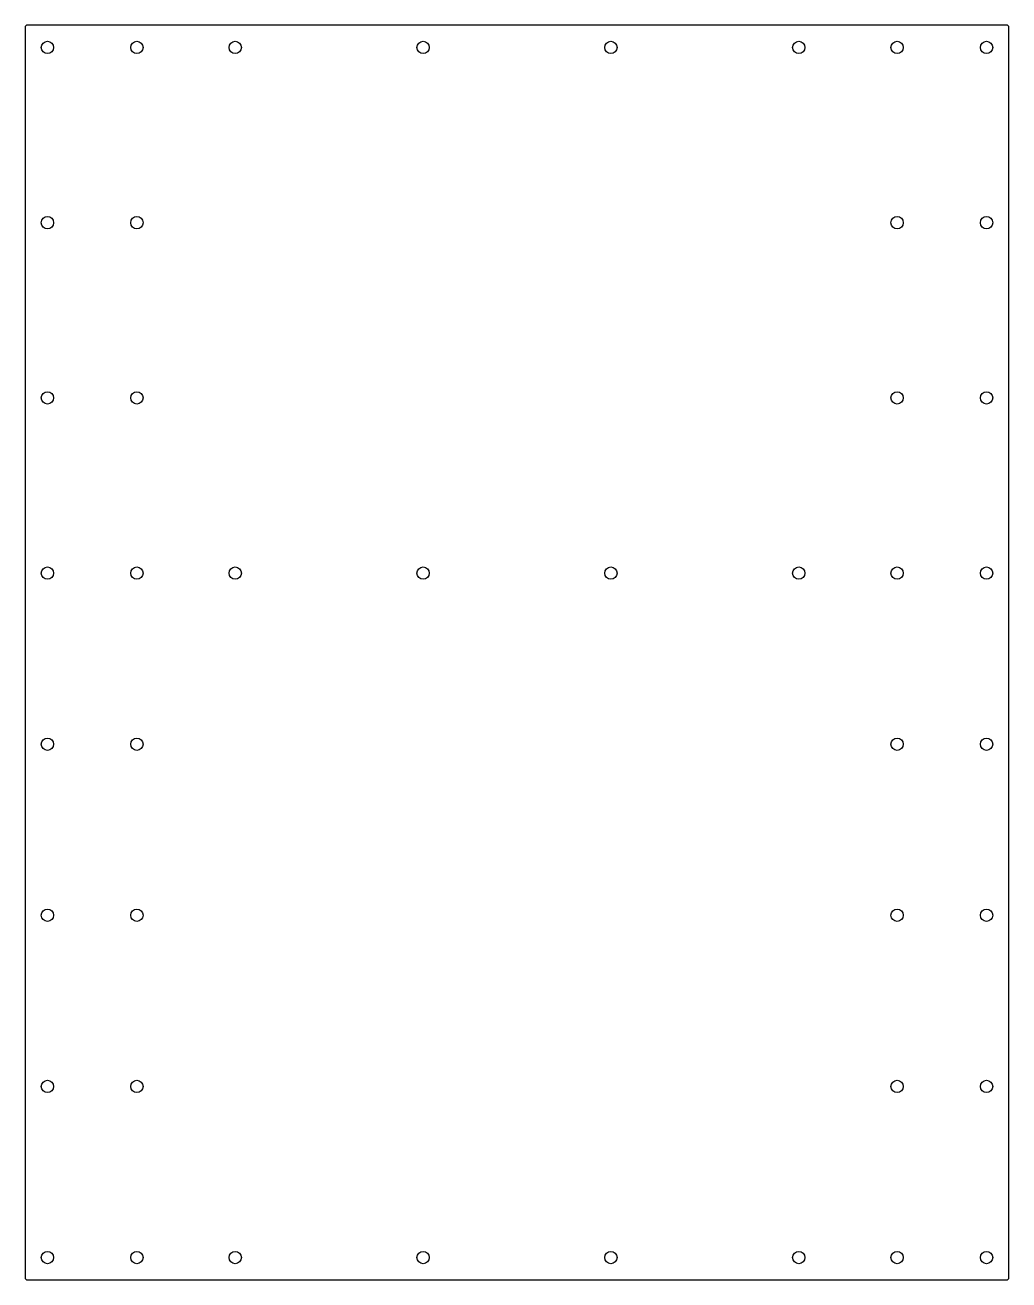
# Model space of a CAD drawing. Header units: millimetres. Extents: x -220 to 220, y -281 to 281.
import ezdxf

# ---------------------------------------------------------------- set-up
doc = ezdxf.new("R2010")
doc.units = ezdxf.units.MM

msp = doc.modelspace()

# ---------------------------------------------------------------- linework, layer by layer
at = {"color": 7, "linetype": 'Continuous', "lineweight": 25}
for p, q in [((-220, 279.5), (-220, -279.5)), ((219, 280.5), (-219, 280.5)), ((220, -279.5), (220, 279.5)), ((-219, -280.5), (219, -280.5))]:
    msp.add_line(p, q, dxfattribs=at)
for centre in [(-210, 270.5), (-170, 270.5), (-126, 270.5), (-42, 270.5), (42, 270.5), (126, 270.5), (170, 270.5), (210, 270.5), (-210, 192.17), (-170, 192.17), (170, 192.17), (210, 192.17), (-210, 113.83), (-170, 113.83), (170, 113.83), (210, 113.83), (-210, 35.5), (-170, 35.5), (-126, 35.5), (-42, 35.5), (42, 35.5), (126, 35.5), (170, 35.5), (210, 35.5), (-210, -41), (-170, -41), (170, -41), (210, -41), (-210, -117.5), (-170, -117.5), (170, -117.5), (210, -117.5), (-210, -194), (-170, -194), (170, -194), (210, -194), (-210, -270.5), (-170, -270.5), (-126, -270.5), (-42, -270.5), (42, -270.5), (126, -270.5), (170, -270.5), (210, -270.5)]:
    msp.add_circle(centre, 2.75, dxfattribs=at)
for centre, start, end in [((-219, 279.5), 90, 180), ((219, 279.5), 0, 90), ((-219, -279.5), 180, 270), ((219, -279.5), 270, 0)]:
    msp.add_arc(centre, 1, start, end, dxfattribs=at)

doc.saveas('drawing.dxf')
